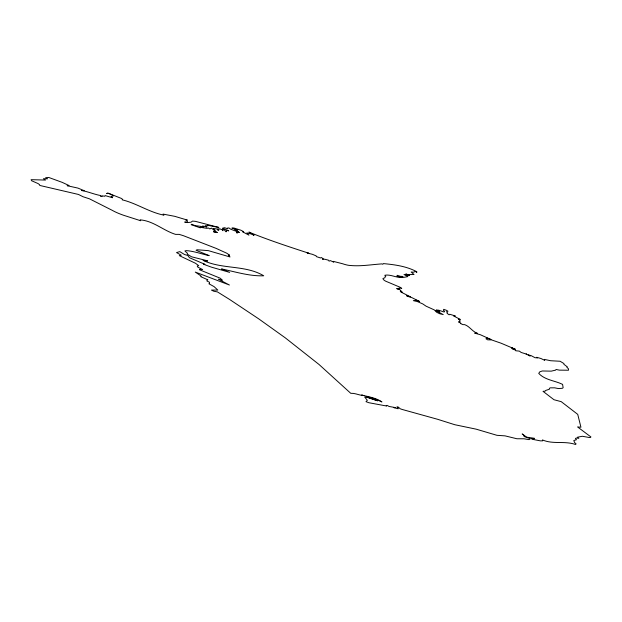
<?xml version="1.0" encoding="UTF-8"?>
<svg xmlns="http://www.w3.org/2000/svg" width="622" height="622" viewBox="0 0 622 622"><rect width="100%" height="100%" fill="white"/><g stroke="black" fill="none" stroke-linecap="round" stroke-linejoin="round"><path stroke-width="0.93" d="M217.7 229.191L217.684 230.047L218.408 230.552L218.936 229.829L218.167 228.857L219.908 228.888L222.458 229.876L222.987 230.731L222.427 229.09L223.943 229.347L225.887 231.773L226.494 231.648L226.221 230.358L228.74 230.824L222.505 228.181L224.542 227.706L227.675 228.756L227.333 228.142L228.896 227.924L230.739 229.223L238.537 232.177L236.609 232.247L237.137 233.203L237.099 232.441L239.618 232.55L235.427 230.218L234.945 229.386L237.752 230.078L231.85 228.118L233.74 227.955L240.761 230.171L243.676 231.664L242.712 231.874L248.932 235.147L246.817 232.9L252.33 234.276L253.659 235.427L254.118 235.147L248.878 232.076C268.479 240.038 288.616 246.662 308.815 253.224L307.175 253.022L312.431 254.32L316.271 255.937L316.264 256.575L320.509 257.974L321.255 257.492L323.386 258.806L322.468 259.25L324.808 259.226L328.641 260.245L329.077 261.123L330.414 260.626L333.765 262.173L333.26 261.364L342.574 263.736A8.195 1.547 18.4 0 0 350.03 265.454C360.752 266.511 371.264 264.599 381.892 263.891L382.833 264.28L383.331 263.596C394.752 264.661 406.625 266.255 416.849 271.775L416.756 272.49L415.426 271.402L413.521 272.211L411.15 272.008L414.019 274.535L407.838 274.582L405.808 274.022L409.665 275.313L404.02 274.504L406.189 275.748L407.962 275.919L407.542 276.666L403.717 277.373L401.734 276.246L402.916 277.023L397.108 275.305L397.621 275.709L396.906 276.215L402.115 277.404C396.3 278.003 390.562 274.1 384.808 275.258L385.764 276.323L385.057 276.782L385.026 277.645L382.911 278.609L383.471 279.682L385.438 281.074L399.915 287.17L401.742 288.421L399.884 287.83L399.378 288.561L398.414 288.227L399.044 289.284L396.688 288.6L400.039 289.805L402.481 292.534L400.288 291.197L401.019 292.068L410.341 296.803L406.617 295.722L407.628 296.367L411.445 297.425L419.601 301.491L416.53 300.201L413.335 300.651L417.3 301.538L422.75 303.909L426.07 306.172L434.304 309.911L436.644 312.267L439.606 313.706L443.214 314.6L435.851 310.603L439.529 311.894L439.591 311.241L436.263 310.067L438.658 310.184L444.162 312.034L444.652 311.373L443.346 310.222L443.75 309.336L446.246 310.23L447.995 311.225L446.604 311.591L447.342 312.539L446.876 312.967L447.957 313.993L449.123 314.818L449.737 314.258L455.25 315.929L453.695 315.976L460.288 319.436L458.538 319.179L460.078 320.291L459.495 320.975L460.171 321.877L458.484 321.869L460.832 323.261L460.467 323.518L462.993 324.637L464.642 324.622C469.688 326.363 472.207 331.518 477.284 333.26L474.726 333.167L480.308 334.706L490.991 339.534L487.01 337.987L485.969 338.796L487.726 339.853L491.504 339.884L501.083 343.204L515.304 349.237L511.416 347.745L514.448 349.261L512.178 348.654L515.591 350.248L515.669 350.754L519.339 351.111L521.174 352.464L526.772 354.198L526.142 354.089L530.247 356.017L528.397 354.952L531.134 355.628L535.037 357.712L537.571 357.883L536.662 357.308L540.915 358.49L544.748 360.356L544.343 359.384L550.633 360.729L560.103 361.258L563.952 363.567L563.882 364.29L567.35 366.902L566.953 367.415L568.36 368.621L568.508 369.484L568.461 370.222L559.403 370.137L556.052 369.468L555.601 370.137L551.263 371.147L542.298 370.976L539.764 371.855L538.738 373.394C545.012 380.135 554.692 380.508 562.583 384.38L563.135 387.708L562.35 388.291L558.338 388.556L554.637 387.825L550.245 387.848L549.343 388.377L549.451 389.185L545.595 390.499L545.043 391.191L543.014 391.324L553.969 399.721L561.223 401.656L577.737 414.376L580.932 427.221L577.55 426.925L590.9 436.932L590.472 437.507L589.291 437.507L582.332 436.263L577.434 437.227L578.872 438.347L576.283 438.012L575.428 438.518L576.462 439.715L573.803 440.539L574.58 442.545L576.081 443.875L575.56 444.505C564.722 440.625 553.106 444.567 542.485 439.933L542.687 440.835L540.37 440.858L533.412 439.505L530.893 438.502L533.925 438.976L534.461 438.292L526.686 437.18L522.161 433.962L523.631 434.864L524.113 436.481L529.47 438.417L529.998 439.155L529.003 439.622L523.988 438.782L516.913 438.759L505.01 435.859L496.994 435.322L476.157 429.164L454.791 424.717L437.639 419.298L401.991 409.408L400.164 408.755L398.352 407.091L396.859 406.928L398.313 408.211L398.134 408.778L393.905 407.651L395.351 407.589L389.053 406.454L387.172 405.42L386.208 405.614L386.659 406.026L368.885 402.722L365.993 401.664L367.338 400.304L364.671 397.023L366.35 397.085L377.647 400.801L366.801 396.922C372.22 397.559 377.095 399.829 381.931 401.936C376.077 397.878 368.449 396.712 361.615 395.063L363.901 395.576C359.329 395.483 355.317 392.972 350.746 393.306L318.993 364.453L285.304 337.863L258.799 318.915L229.549 299.423L217.443 291.905L213.797 291.236L211.457 290.093L217.817 290.077L214.046 286.602L208.883 283.756L209.474 283.438L209.505 282.24L206.924 281.02L206.978 280.211L207.88 279.83L200.688 276.642L201.131 276.067L195.277 272.078L229.409 285.016L218.322 279.169L222.458 280.203L220.087 278.151L199.483 269.754L199.856 269.264L202.64 269.567L197.812 267.118L197.252 266.076L198.737 265.695L195.448 263.246L179.291 255.619L181.282 255.23L176.531 252.563L179.82 251.638L184.532 254.53L187.766 255.455L189.508 257.749L204.91 264.311L203.495 264.241L211.317 267.118L229.666 272.374L221.556 268.953C235.489 271.767 249.422 276.347 263.736 275.787C245.231 264.739 222.357 269.59 203.067 260.377L206.947 261.209L207.694 260.851L191.514 256.785L187.23 254.087L187.517 253.341L184.897 250.946L186.273 250.619C194.041 251.164 201.575 253.994 209.194 255.642L196.07 250.277L197.112 249.756L208.316 250.635L230.031 256.972L228.398 254.88L229.541 255.183L226.843 253.263L216.269 248.442L183.42 235.699L179.167 234.377L175.598 234.385C163.353 230.591 153.471 220.903 140.183 219.869L140.704 220.748L123.444 215.228A18.481 3.499 18.4 0 1 112.294 210.36L89.498 198.838L83.076 196.746L78.489 194.461L39.676 185.426L39.614 184.687L38.066 183.568L31.613 180.745L31.1 179.672L45.538 180.061L43.408 178.708L47.599 178.817L45.639 177.667L48.843 177.495L62.239 182.378L69.104 185.566L67.122 185.69L77.968 188.108L84.195 190.682L81.645 190.503C88.114 191.654 94.389 194.429 100.982 195.627L100.57 196.365L102.21 196.358L102.187 195.86L104.823 196.264L105.102 195.58L112.489 197.734L111.019 196.669L113.569 195.844L108.928 193.442L106.603 193.489L107.723 192.983L121.414 198.441L122.487 199.25L122.223 199.833C136.653 203.324 149.233 212.265 163.944 215.158L163.018 214.085L174.766 216.332L187.416 220.11L185.931 220.25L187.393 221.502L187.58 222.466L184.718 222.054L187.323 222.583L190.977 222.209L192.525 221.098L195.386 221.339L218.827 227.45L207.585 225.265L208.028 225.778L205.213 225.693L206.901 227.053L202.663 225.973L202.554 226.579L203.658 227.248C199.911 225.475 195.464 226.61 191.848 224.223L191.148 224.697L200.346 227.862L200.237 227.279L206.978 228.352L208.424 227.994L209.816 228.95L211.511 228.103L215.997 232.014L213.478 231.672L214.201 232.053L217.358 232.55L214.955 231.298L215.165 230.513L213.276 228.406L217.7 229.191"/></g></svg>
